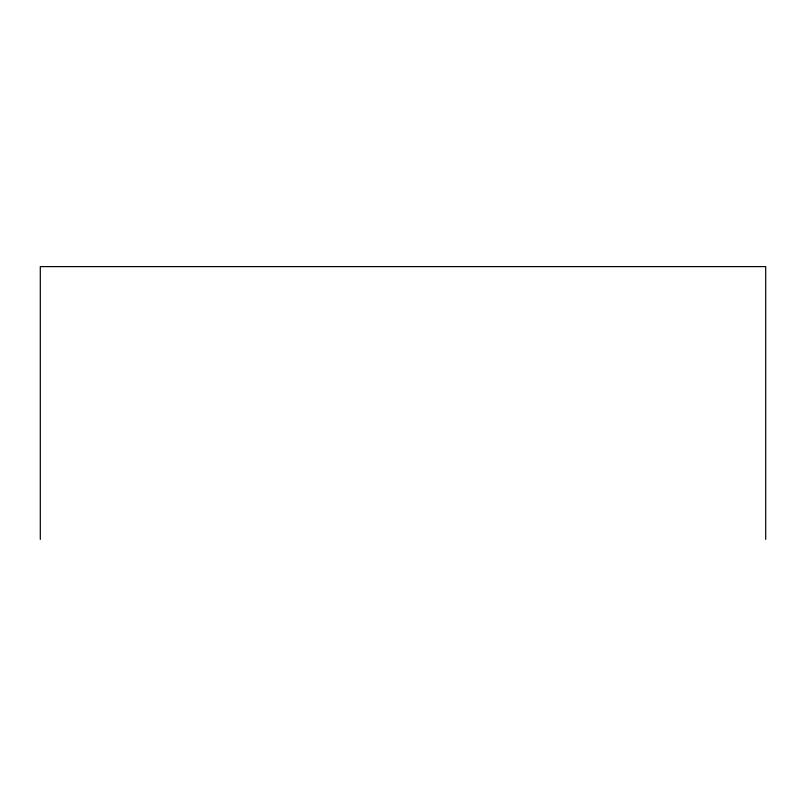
<?xml version="1.0" encoding="UTF-8"?>
<svg xmlns="http://www.w3.org/2000/svg" width="806" height="806" viewBox="0 0 806 806"><rect width="100%" height="100%" fill="white"/><g stroke="black" fill="none" stroke-linecap="round" stroke-linejoin="round"><path stroke-width="1.21" d="M765.7 539.395L765.7 266.605L40.3 266.605L40.3 539.395"/></g></svg>
